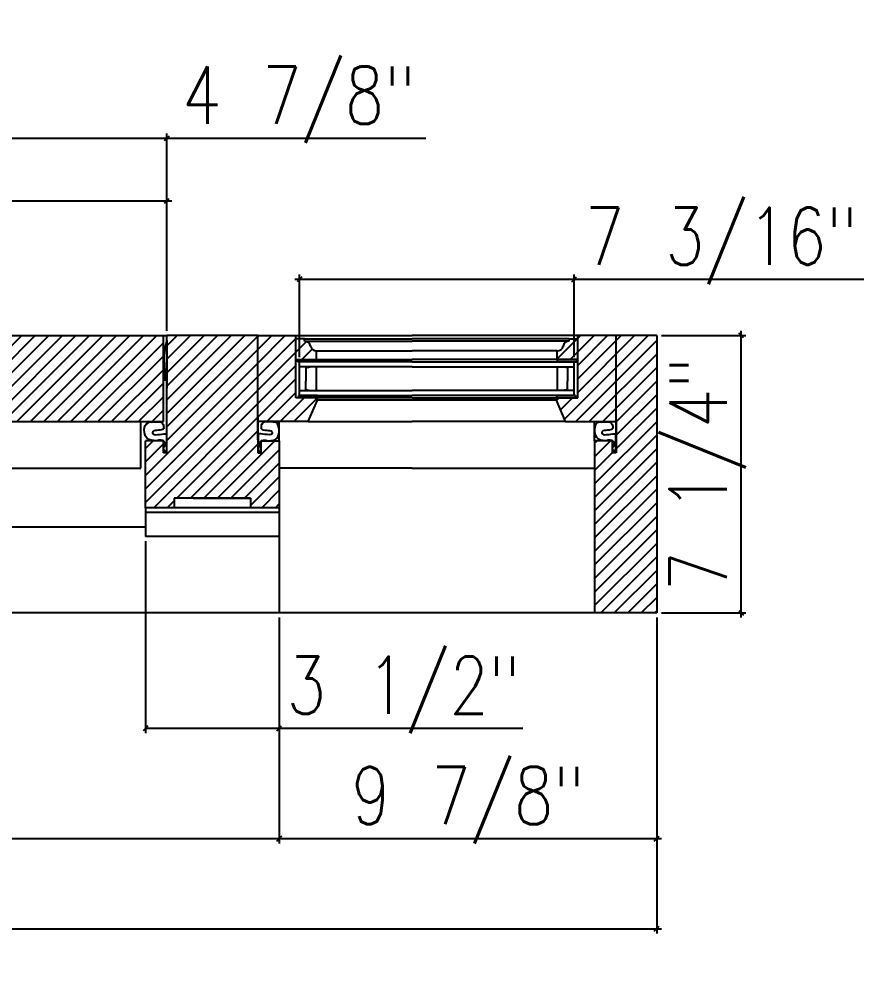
# Model space of a CAD drawing. Header units: inches. Extents: x 1985 to 11287, y 379 to 4336.
# Drawn here: x 7404.8 to 7426.9, y 3365.77 to 3390.91 of the extents above; entities that cross this region are included whole.
import ezdxf

# ---------------------------------------------------------------- set-up
doc = ezdxf.new("R2010")
doc.units = ezdxf.units.IN
doc.header["$MEASUREMENT"] = 0
doc.layers.get('0').update_dxf_attribs({"linetype": 'CONTINUOUS'})
doc.layers.get('Defpoints').update_dxf_attribs({"linetype": 'CONTINUOUS'})
for name, color, linetype in [('COTE1-1', 7, 'CONTINUOUS'), ('COTE1-1 99', 7, 'CONTINUOUS'), ('glass-', 6, 'CONTINUOUS'), ('glazing tape', 7, 'CONTINUOUS'), ('hatch 99', 1, 'CONTINUOUS'), ('weatherstripping', 5, 'CONTINUOUS'), ('wood detail', 7, 'CONTINUOUS')]:
    doc.layers.add(name, color=color, linetype=linetype)
doc.styles.get("Standard").update_dxf_attribs({"font": 'txt.shx', "width": 0.8})
doc.dimstyles.new('Elevation', dxfattribs={"dimscale": 2, "dimtxt": 0.75, "dimasz": 0.0625, "dimexe": 0.0625, "dimexo": 0.0625, "dimgap": 0.0625, "dimtad": 1, "dimdec": 5, "dimzin": 0, "dimdsep": 46, "dimlunit": 5, "dimtxsty": 'Standard', "dimblk1": 'OBLIQUE', "dimblk2": 'OBLIQUE', "dimsah": 1, "dimcen": 2, "dimdle": 0.0625, "dimclrd": 1, "dimclre": 1, "dimadec": 1, "dimazin": 0, "dimtfac": 0.375, "dimtdec": 5, "dimtmove": 0, "dimatfit": 3, "dimldrblk": 'OBLIQUE', "dimfxl": 1, "dimfrac": 2, "dimtolj": 1, "dimtzin": 0, "dimarcsym": 0})
pattern_1 = [(45, (7408.37304, 1620.67968), (-0.176776695, 0.176776695), [])]

# ---------------------------------------------------------------- blocks, each defined once
blk = doc.blocks.new('_OBLIQUE')
at = {"color": 0, "linetype": 'ByBlock'}
blk.add_line((-0.5, -0.5), (0.5, 0.5), dxfattribs=at)
blk = doc.blocks.new('*D846')
at = {"layer": 'COTE1-1 99', "color": 1, "lineweight": -2}
for p, q in [((7423.689, 3375.266), (7423.689, 3382.766)), ((7421.604, 3382.641), (7423.814, 3382.641)), ((7421.604, 3375.391), (7423.814, 3375.391))]:
    blk.add_line(p, q, dxfattribs=at)
at = {"layer": 'Defpoints', "color": 0}
for p in [(7421.479, 3382.641), (7423.689, 3382.641), (7421.479, 3375.391)]:
    blk.add_point(p, dxfattribs=at)
at = {"layer": 'COTE1-1 99', "color": 1, "lineweight": -2, "xscale": 0.125, "yscale": 0.125, "zscale": 0.125}
for p, rotation in [((7423.689, 3382.641), 90), ((7423.689, 3375.391), 270)]:
    blk.add_blockref('_OBLIQUE', p, dxfattribs=dict(at, rotation=rotation))
at = {"layer": 'COTE1-1 99', "color": 0, "insert": (7422.814, 3379.016), "char_height": 1.5, "attachment_point": 5, "rotation": 90}
blk.add_mtext('\\A1;7 1/4"', dxfattribs=at)
blk = doc.blocks.new('*D849')
at = {"layer": 'COTE1-1 99', "color": 1, "lineweight": -2}
for p, q in [((7374.791, 3382.766), (7374.791, 3386.289)), ((7408.665, 3382.766), (7408.665, 3386.289)), ((7374.666, 3386.164), (7408.79, 3386.164))]:
    blk.add_line(p, q, dxfattribs=at)
at = {"layer": 'Defpoints', "color": 0}
for p in [(7408.665, 3386.164), (7374.791, 3382.641), (7408.665, 3382.641)]:
    blk.add_point(p, dxfattribs=at)
at = {"layer": 'COTE1-1 99', "color": 1, "lineweight": -2, "xscale": 0.125, "yscale": 0.125, "zscale": 0.125, "rotation": 180}
blk.add_blockref('_OBLIQUE', (7374.791, 3386.164), dxfattribs=at)
at = {"layer": 'COTE1-1 99', "color": 1, "lineweight": -2, "xscale": 0.125, "yscale": 0.125, "zscale": 0.125}
blk.add_blockref('_OBLIQUE', (7408.665, 3386.164), dxfattribs=at)
at = {"layer": 'COTE1-1 99', "color": 0, "insert": (7391.728, 3387.039), "char_height": 1.5, "attachment_point": 5}
blk.add_mtext('\\A1;33 7/8"', dxfattribs=at)
blk = doc.blocks.new('*D850')
at = {"layer": 'COTE1-1 99', "color": 1, "lineweight": -2}
for p, q in [((7371.854, 3375.266), (7371.854, 3369.361)), ((7411.604, 3375.266), (7411.604, 3369.361)), ((7371.729, 3369.486), (7411.729, 3369.486))]:
    blk.add_line(p, q, dxfattribs=at)
at = {"layer": 'Defpoints', "color": 0}
for p in [(7371.854, 3375.391), (7411.604, 3375.391), (7411.604, 3369.486)]:
    blk.add_point(p, dxfattribs=at)
at = {"layer": 'COTE1-1 99', "color": 1, "lineweight": -2, "xscale": 0.125, "yscale": 0.125, "zscale": 0.125, "rotation": 180}
blk.add_blockref('_OBLIQUE', (7371.854, 3369.486), dxfattribs=at)
at = {"layer": 'COTE1-1 99', "color": 1, "lineweight": -2, "xscale": 0.125, "yscale": 0.125, "zscale": 0.125}
blk.add_blockref('_OBLIQUE', (7411.604, 3369.486), dxfattribs=at)
at = {"layer": 'COTE1-1 99', "color": 0, "insert": (7391.729, 3370.361), "char_height": 1.5, "attachment_point": 5}
blk.add_mtext('\\A1;39 3/4"', dxfattribs=at)
blk = doc.blocks.new('*D851')
at = {"layer": 'COTE1-1 99', "color": 1, "lineweight": -2}
for p, q in [((7411.604, 3375.266), (7411.604, 3369.361)), ((7421.479, 3375.266), (7421.479, 3369.361)), ((7411.479, 3369.486), (7421.604, 3369.486))]:
    blk.add_line(p, q, dxfattribs=at)
at = {"layer": 'Defpoints', "color": 0}
for p in [(7411.604, 3375.391), (7421.479, 3375.391), (7421.479, 3369.486)]:
    blk.add_point(p, dxfattribs=at)
at = {"layer": 'COTE1-1 99', "color": 1, "lineweight": -2, "xscale": 0.125, "yscale": 0.125, "zscale": 0.125, "rotation": 180}
blk.add_blockref('_OBLIQUE', (7411.604, 3369.486), dxfattribs=at)
at = {"layer": 'COTE1-1 99', "color": 1, "lineweight": -2, "xscale": 0.125, "yscale": 0.125, "zscale": 0.125}
blk.add_blockref('_OBLIQUE', (7421.479, 3369.486), dxfattribs=at)
at = {"layer": 'COTE1-1 99', "color": 0, "insert": (7416.541, 3370.361), "char_height": 1.5, "attachment_point": 5}
blk.add_mtext('\\A1;9 7/8"', dxfattribs=at)
blk = doc.blocks.new('*D852')
at = {"layer": 'COTE1-1 99', "color": 1, "lineweight": -2}
for p, q in [((7361.979, 3375.266), (7361.979, 3367.005)), ((7421.479, 3369.361), (7421.479, 3367.005)), ((7361.854, 3367.13), (7421.604, 3367.13))]:
    blk.add_line(p, q, dxfattribs=at)
at = {"layer": 'Defpoints', "color": 0}
for p in [(7361.979, 3375.391), (7421.479, 3369.486), (7421.479, 3367.13)]:
    blk.add_point(p, dxfattribs=at)
at = {"layer": 'COTE1-1 99', "color": 1, "lineweight": -2, "xscale": 0.125, "yscale": 0.125, "zscale": 0.125, "rotation": 180}
blk.add_blockref('_OBLIQUE', (7361.979, 3367.13), dxfattribs=at)
at = {"layer": 'COTE1-1 99', "color": 1, "lineweight": -2, "xscale": 0.125, "yscale": 0.125, "zscale": 0.125}
blk.add_blockref('_OBLIQUE', (7421.479, 3367.13), dxfattribs=at)
at = {"layer": 'COTE1-1 99', "color": 0, "insert": (7391.729, 3368.005), "char_height": 1.5, "attachment_point": 5}
blk.add_mtext('\\A1;59 1/2"', dxfattribs=at)
blk = doc.blocks.new('*D837')
at = {"layer": 'COTE1-1 99', "color": 1, "lineweight": -2}
for p, q in [((7408.104, 3377.266), (7408.104, 3372.246)), ((7411.604, 3375.266), (7411.604, 3372.246)), ((7408.104, 3372.371), (7411.729, 3372.371)), ((7411.604, 3372.371), (7417.979, 3372.371))]:
    blk.add_line(p, q, dxfattribs=at)
at = {"layer": 'Defpoints', "color": 0}
for p in [(7408.104, 3377.391), (7411.604, 3375.391), (7408.104, 3372.371)]:
    blk.add_point(p, dxfattribs=at)
at = {"layer": 'COTE1-1 99', "color": 1, "lineweight": -2, "xscale": 0.125, "yscale": 0.125, "zscale": 0.125, "rotation": 180}
blk.add_blockref('_OBLIQUE', (7408.104, 3372.371), dxfattribs=at)
at = {"layer": 'COTE1-1 99', "color": 1, "lineweight": -2, "xscale": 0.125, "yscale": 0.125, "zscale": 0.125}
blk.add_blockref('_OBLIQUE', (7411.604, 3372.371), dxfattribs=at)
at = {"layer": 'COTE1-1 99', "color": 0, "insert": (7414.854, 3373.246), "char_height": 1.5, "attachment_point": 5}
blk.add_mtext('\\A1;3 1/2"', dxfattribs=at)
blk = doc.blocks.new('*D840')
at = {"layer": 'COTE1-1 99', "color": 1, "lineweight": -2}
for p, q in [((7403.665, 3387.803), (7408.666, 3387.803)), ((7403.79, 3381.11), (7403.79, 3387.928)), ((7408.666, 3382.766), (7408.666, 3387.928)), ((7408.666, 3387.803), (7415.441, 3387.803))]:
    blk.add_line(p, q, dxfattribs=at)
at = {"layer": 'Defpoints', "color": 0}
for p in [(7408.666, 3387.803), (7408.666, 3382.641), (7403.79, 3380.985)]:
    blk.add_point(p, dxfattribs=at)
at = {"layer": 'COTE1-1 99', "color": 1, "lineweight": -2, "xscale": 0.125, "yscale": 0.125, "zscale": 0.125, "rotation": 180}
blk.add_blockref('_OBLIQUE', (7403.79, 3387.803), dxfattribs=at)
at = {"layer": 'COTE1-1 99', "color": 1, "lineweight": -2, "xscale": 0.125, "yscale": 0.125, "zscale": 0.125}
blk.add_blockref('_OBLIQUE', (7408.666, 3387.803), dxfattribs=at)
at = {"layer": 'COTE1-1 99', "color": 0, "insert": (7412.116, 3388.678), "char_height": 1.5, "attachment_point": 5}
blk.add_mtext('\\A1;4 7/8"', dxfattribs=at)
blk = doc.blocks.new('*D842')
at = {"layer": 'COTE1-1 99', "color": 1, "lineweight": -2}
for p, q in [((7412.135, 3382.078), (7412.135, 3384.238)), ((7419.322, 3382.078), (7419.322, 3384.238)), ((7412.01, 3384.113), (7419.322, 3384.113)), ((7419.322, 3384.113), (7426.897, 3384.113))]:
    blk.add_line(p, q, dxfattribs=at)
at = {"layer": 'Defpoints', "color": 0}
for p in [(7419.322, 3384.113), (7412.135, 3381.953), (7419.322, 3381.953)]:
    blk.add_point(p, dxfattribs=at)
at = {"layer": 'COTE1-1 99', "color": 1, "lineweight": -2, "xscale": 0.125, "yscale": 0.125, "zscale": 0.125, "rotation": 180}
blk.add_blockref('_OBLIQUE', (7412.135, 3384.113), dxfattribs=at)
at = {"layer": 'COTE1-1 99', "color": 1, "lineweight": -2, "xscale": 0.125, "yscale": 0.125, "zscale": 0.125}
blk.add_blockref('_OBLIQUE', (7419.322, 3384.113), dxfattribs=at)
at = {"layer": 'COTE1-1 99', "color": 0, "insert": (7423.172, 3384.988), "char_height": 1.5, "attachment_point": 5}
blk.add_mtext('\\A1;7 3/16"', dxfattribs=at)

msp = doc.modelspace()

# ---------------------------------------------------------------- hatches: boundary and pattern name
at = {"layer": 'glazing tape'}
h = msp.add_hatch(color=256, dxfattribs=at)
h.paths.add_polyline_path([(7412.080084, 3382.015825), (7412.080084, 3381.953325), (7412.580084, 3381.953325), (7412.580084, 3382.015825)])
h.paths.add_polyline_path([(7412.603584, 3381.015825), (7412.603584, 3381.078325), (7412.103584, 3381.078325), (7412.103584, 3381.015825)])
h = msp.add_hatch(color=256, dxfattribs=at)
h.paths.add_polyline_path([(7419.377163, 3382.015825), (7418.877163, 3382.015825), (7418.877163, 3381.953325), (7419.377163, 3381.953325)])
h.paths.add_polyline_path([(7419.353663, 3381.078325), (7418.853663, 3381.078325), (7418.853663, 3381.015825), (7419.353663, 3381.015825)])
at = {"layer": 'hatch 99'}
h = msp.add_hatch(dxfattribs=at)
h.set_pattern_fill('ANSI31', color=256, scale=2, style=0)
h.set_pattern_definition([(45, (7396.61848, 1632.43424), (-0.176776695, 0.176776695), [])])
h.paths.add_polyline_path([(7404.126241, 3382.515825), (7404.113118, 3382.515825, 0.350781059), (7403.969991, 3382.390825, -0.375199902), (7403.813741, 3382.265825), (7403.813741, 3382.015825), (7404.352755, 3382.015825), (7404.352755, 3382.578325), (7404.126241, 3382.578325)], flags=17)
h.paths.add_polyline_path([(7404.352755, 3381.015825), (7403.790241, 3381.015825), (7403.790241, 3380.953325), (7404.031312, 3380.390825), (7408.571491, 3380.390825), (7408.571491, 3382.640825), (7404.352755, 3382.640825)])
h = msp.add_hatch(dxfattribs=at)
h.set_pattern_fill('ANSI31', color=256, scale=2, style=0)
h.set_pattern_definition(pattern_1)
h.paths.add_polyline_path([(7411.041133, 3382.640825), (7408.665218, 3382.640825), (7408.665218, 3382.515825), (7408.665218, 3381.265825), (7408.665218, 3379.578361), (7408.572456, 3379.578361), (7408.572456, 3379.890825), (7408.103625, 3379.890825), (7408.103625, 3378.140825), (7408.853625, 3378.140825), (7408.853625, 3378.390825), (7410.853625, 3378.390825), (7410.853625, 3378.140825), (7411.603625, 3378.140825), (7411.603625, 3379.890825), (7411.134795, 3379.890825), (7411.134795, 3379.578361), (7411.041133, 3379.578361), (7411.041133, 3380.501088)])
h = msp.add_hatch(dxfattribs=at)
h.set_pattern_fill('ANSI31', color=256, scale=2, style=0)
h.set_pattern_definition(pattern_1)
h.paths.add_polyline_path([(7412.423834, 3382.367325, 0.350781059), (7412.280706, 3382.492325), (7412.267584, 3382.492325), (7412.267584, 3382.554825), (7412.04107, 3382.554825), (7412.04107, 3382.015825), (7412.580084, 3382.015825), (7412.580084, 3382.242325, -0.375199902)], flags=17)
h.paths.add_polyline_path([(7412.04107, 3382.640825), (7411.041133, 3382.640825), (7411.041133, 3380.390825), (7412.362513, 3380.390825), (7412.603584, 3380.953325), (7412.603584, 3381.015825), (7412.04107, 3381.015825)])
h = msp.add_hatch(dxfattribs=at)
h.set_pattern_fill('ANSI31', color=256, scale=2, style=0)
h.set_pattern_definition([(45, (7396.74348, 1632.43424), (-0.176776695, 0.176776695), [])])
h.paths.add_polyline_path([(7419.189663, 3382.492325), (7419.176541, 3382.492325, 0.350781059), (7419.033413, 3382.367325, -0.375199902), (7418.877163, 3382.242325), (7418.877163, 3382.015825), (7419.416178, 3382.015825), (7419.416178, 3382.554825), (7419.189663, 3382.554825)], flags=17)
h.paths.add_polyline_path([(7419.416178, 3382.640825), (7419.416178, 3381.015825), (7418.853663, 3381.015825), (7418.853663, 3380.953325), (7419.094735, 3380.390825), (7420.416114, 3380.390825), (7420.416114, 3382.640825)])
edge = h.paths.add_edge_path()
edge.add_line((7420.416114, 3379.919136), (7420.416114, 3379.578361))
edge.add_line((7420.416114, 3379.578361), (7420.322452, 3379.578361))
edge.add_line((7420.322452, 3379.578361), (7420.322452, 3379.890764))
edge.add_spline(control_points=[(7420.149196, 3379.892501), (7420.221081, 3379.907078), (7420.349004, 3379.924716), (7420.388742, 3379.760633), (7420.297951, 3379.717535), (7420.33511, 3379.628081), (7420.40515, 3379.583865)], knot_values=[0.002756706, 0.002756706, 0.002756706, 0.002756706, 0.162430415, 0.217787302, 0.327082606, 0.496812861, 0.496812861, 0.496812861, 0.496812861], degree=3, periodic=0)
edge.add_line((7420.322322, 3379.890825), (7419.853622, 3379.890825))
edge.add_line((7419.853622, 3379.890825), (7419.853622, 3375.390825))
edge.add_line((7419.853622, 3375.390825), (7421.478622, 3375.390825))
edge.add_line((7421.478622, 3375.390825), (7421.478622, 3382.640825))
edge.add_line((7421.478622, 3382.640825), (7420.416114, 3382.640825))
edge.add_line((7420.416114, 3382.640825), (7420.416114, 3379.919136))

# ---------------------------------------------------------------- linework, layer by layer
at = {"layer": 'COTE1-1'}
for p, q in [((7410.853625, 3378.390825), (7408.853625, 3378.390825)), ((7408.853625, 3378.390825), (7408.853625, 3378.140825)), ((7409.353625, 3378.390825), (7410.853625, 3378.390825)), ((7410.853625, 3378.390825), (7410.853625, 3378.140825)), ((7375.353626, 3377.640825), (7408.103625, 3377.640825))]:
    msp.add_line(p, q, dxfattribs=at)
at = {"layer": 'glass-', "color": 6}
for p, q in [((7415.085239, 3381.953325), (7412.080084, 3381.953325)), ((7412.13477, 3381.078325), (7412.13477, 3381.953325)), ((7415.085239, 3381.953325), (7419.377163, 3381.953325)), ((7419.322478, 3381.078325), (7419.322478, 3381.953325)), ((7415.085239, 3381.828325), (7412.13477, 3381.828325)), ((7412.303489, 3381.798334), (7412.411272, 3381.828325)), ((7412.303489, 3381.798334), (7412.303489, 3381.453325)), ((7412.56787, 3381.828325), (7412.56787, 3381.203325)), ((7415.085239, 3381.828325), (7419.322478, 3381.828325)), ((7418.877163, 3381.828325), (7418.877163, 3381.203325)), ((7419.141544, 3381.798334), (7419.033761, 3381.828325)), ((7419.141544, 3381.798334), (7419.141544, 3381.453325)), ((7412.303489, 3381.233317), (7412.303489, 3381.453325)), ((7419.141544, 3381.233317), (7419.141544, 3381.453325)), ((7412.13477, 3381.203325), (7415.085239, 3381.203325)), ((7412.303489, 3381.233317), (7412.411272, 3381.203325)), ((7419.322478, 3381.203325), (7415.085239, 3381.203325)), ((7419.141544, 3381.233317), (7419.033761, 3381.203325)), ((7412.103584, 3381.078325), (7415.085239, 3381.078325)), ((7419.353663, 3381.078325), (7415.085239, 3381.078325))]:
    msp.add_line(p, q, dxfattribs=at)
at = {"layer": 'glazing tape', "color": 7}
for p, q in [((7412.080084, 3382.015825), (7412.080084, 3381.953325)), ((7412.580084, 3382.015825), (7412.580084, 3381.953325)), ((7418.877163, 3382.015825), (7418.877163, 3381.953325)), ((7419.377163, 3382.015825), (7419.377163, 3381.953325))]:
    msp.add_line(p, q, dxfattribs=at)
at = {"layer": 'glazing tape'}
for p, q in [((7412.580084, 3381.953325), (7412.080084, 3381.953325)), ((7419.377163, 3381.953325), (7418.877163, 3381.953325)), ((7412.103584, 3381.078325), (7412.103584, 3381.015825)), ((7412.603584, 3381.078325), (7412.103584, 3381.078325)), ((7412.603584, 3381.078325), (7412.603584, 3381.015825)), ((7418.853663, 3381.078325), (7419.353663, 3381.078325)), ((7418.853663, 3381.078325), (7418.853663, 3381.015825)), ((7419.353663, 3381.078325), (7419.353663, 3381.015825))]:
    msp.add_line(p, q, dxfattribs=at)
at = {"layer": 'weatherstripping', "color": 5, "lineweight": 30}
msp.add_line((7408.665218, 3381.265825), (7408.665218, 3382.515825), dxfattribs=at)
at = {"layer": 'weatherstripping', "color": 5}
for p, q in [((7408.655154, 3380.057652), (7408.655154, 3379.583865)), ((7411.052097, 3380.057652), (7411.052097, 3379.583865)), ((7420.40515, 3380.057652), (7420.40515, 3379.583865))]:
    msp.add_line(p, q, dxfattribs=at)
for centre, start, end in [((7408.271854, 3380.107779), 89.6632674, 111.8468492), ((7411.435397, 3380.107779), 68.1531508, 90.3367326), ((7420.02185, 3380.107779), 89.6632674, 111.8468492)]:
    msp.add_arc(centre, 0.272391, start, end, dxfattribs=at)
at = {"layer": 'weatherstripping', "color": 5, "lineweight": 30}
msp.add_spline([(7408.664667, 3382.478391), (7408.594345, 3382.223721), (7408.592541, 3381.866687), (7408.621528, 3381.458455)], degree=3, dxfattribs=at)
at = {"layer": 'weatherstripping', "color": 5}
for points, knots in [([(7408.399199, 3379.892501), (7408.298964, 3379.895922), (7408.049526, 3379.895702), (7408.042968, 3380.309177), (7408.170489, 3380.360607)], [0, 0, 0, 0, 0.2460489598, 0.6041502785, 0.6041502785, 0.6041502785, 0.6041502785]), ([(7408.273454, 3380.380165), (7408.410463, 3380.39124), (7408.504746, 3380.384544), (7408.567049, 3380.340802), (7408.612058, 3380.112523), (7408.289098, 3380.208455), (7408.28746, 3379.983616), (7408.599212, 3380.106029), (7408.655154, 3380.057652)], [0, 0, 0, 0, 0.083614321, 0.208464293, 0.316031641, 0.607589822, 0.683535209, 1.009413891, 1.009413891, 1.009413891, 1.009413891]), ([(7411.433797, 3380.380165), (7411.296788, 3380.39124), (7411.202505, 3380.384544), (7411.140202, 3380.340802), (7411.095193, 3380.112523), (7411.418153, 3380.208455), (7411.419791, 3379.983616), (7411.108039, 3380.106029), (7411.052097, 3380.057652)], [0, 0, 0, 0, 0.083614321, 0.208464293, 0.316031641, 0.607589822, 0.683535209, 1.009413891, 1.009413891, 1.009413891, 1.009413891]), ([(7411.308052, 3379.892501), (7411.408287, 3379.895922), (7411.643993, 3379.895702), (7411.603625, 3380.309177), (7411.536762, 3380.360607)], [0, 0, 0, 0, 0.2460489598, 0.6041502785, 0.6041502785, 0.6041502785, 0.6041502785]), ([(7420.149196, 3379.892501), (7420.04896, 3379.895922), (7419.826085, 3379.92015), (7419.853622, 3380.309177), (7419.920486, 3380.360607)], [0, 0, 0, 0, 0.2460489598, 0.6041502785, 0.6041502785, 0.6041502785, 0.6041502785]), ([(7420.023451, 3380.380165), (7420.160459, 3380.39124), (7420.254742, 3380.384544), (7420.317045, 3380.340802), (7420.362054, 3380.112523), (7420.039094, 3380.208455), (7420.037457, 3379.983616), (7420.349208, 3380.106029), (7420.40515, 3380.057652)], [0, 0, 0, 0, 0.083614321, 0.208464293, 0.316031641, 0.607589822, 0.683535209, 1.009413891, 1.009413891, 1.009413891, 1.009413891]), ([(7408.655154, 3379.583865), (7408.585114, 3379.628081), (7408.547955, 3379.717535), (7408.638746, 3379.760633), (7408.599008, 3379.924716), (7408.471085, 3379.907078), (7408.399199, 3379.892501)], [0.0027567057, 0.0027567057, 0.0027567057, 0.0027567057, 0.1724869609, 0.2817822642, 0.3371391511, 0.4968128609, 0.4968128609, 0.4968128609, 0.4968128609]), ([(7411.052097, 3379.583865), (7411.122137, 3379.628081), (7411.159296, 3379.717535), (7411.068505, 3379.760633), (7411.108243, 3379.924716), (7411.236166, 3379.907078), (7411.308052, 3379.892501)], [0.0027567057, 0.0027567057, 0.0027567057, 0.0027567057, 0.1724869609, 0.2817822642, 0.3371391511, 0.4968128609, 0.4968128609, 0.4968128609, 0.4968128609]), ([(7420.40515, 3379.583865), (7420.33511, 3379.628081), (7420.297951, 3379.717535), (7420.388742, 3379.760633), (7420.349004, 3379.924716), (7420.221081, 3379.907078), (7420.149196, 3379.892501)], [0.0027567057, 0.0027567057, 0.0027567057, 0.0027567057, 0.1724869609, 0.2817822642, 0.3371391511, 0.4968128609, 0.4968128609, 0.4968128609, 0.4968128609])]:
    msp.add_open_spline(points, degree=3, knots=knots, dxfattribs=at)
at = {"layer": 'wood detail', "color": 7}
for p, q in [((7404.352755, 3382.640825), (7408.666118, 3382.640825)), ((7408.665218, 3382.515825), (7408.665218, 3382.640825)), ((7411.041133, 3382.640825), (7408.666118, 3382.640825)), ((7412.04107, 3381.015825), (7412.04107, 3382.640825)), ((7412.267584, 3382.554825), (7412.04107, 3382.554825)), ((7412.267584, 3382.492325), (7412.267584, 3382.554825)), ((7419.189663, 3382.492325), (7419.189663, 3382.554825)), ((7419.189663, 3382.554825), (7419.416178, 3382.554825)), ((7419.416178, 3381.015825), (7419.416178, 3382.640825)), ((7412.580084, 3382.015825), (7412.580084, 3382.242325)), ((7418.877163, 3382.015825), (7418.877163, 3382.242325)), ((7412.04107, 3382.015825), (7412.580084, 3382.015825)), ((7419.416178, 3382.015825), (7418.877163, 3382.015825)), ((7408.665218, 3379.578349), (7408.665218, 3381.265825)), ((7412.362513, 3380.390825), (7412.603584, 3380.953325)), ((7415.085239, 3380.953325), (7412.603584, 3380.953325)), ((7418.853663, 3380.953325), (7415.085239, 3380.953325)), ((7419.094735, 3380.390825), (7418.853663, 3380.953325)), ((7411.603625, 3379.890825), (7411.603625, 3380.390825))]:
    msp.add_line(p, q, dxfattribs=at)
at = {"layer": 'wood detail'}
for p, q in [((7408.571491, 3380.390825), (7408.571491, 3382.640825)), ((7408.665218, 3382.515825), (7408.665218, 3381.265825)), ((7411.041133, 3380.390825), (7411.041133, 3382.640825)), ((7412.04107, 3382.640825), (7415.085239, 3382.640825)), ((7412.267584, 3382.554825), (7415.085239, 3382.554825)), ((7412.267584, 3382.492325), (7415.085239, 3382.492325)), ((7419.416178, 3382.640825), (7415.085239, 3382.640825)), ((7419.189663, 3382.554825), (7415.085239, 3382.554825)), ((7419.189663, 3382.492325), (7415.085239, 3382.492325)), ((7420.416114, 3380.390825), (7420.416114, 3382.640825)), ((7421.478622, 3382.640825), (7420.416114, 3382.640825)), ((7412.580084, 3382.242325), (7415.085239, 3382.242325)), ((7418.877163, 3382.242325), (7415.085239, 3382.242325)), ((7412.580084, 3382.015825), (7415.085239, 3382.015825)), ((7418.877163, 3382.015825), (7415.085239, 3382.015825)), ((7412.603584, 3381.015825), (7412.04107, 3381.015825)), ((7415.085239, 3381.015825), (7412.603584, 3381.015825)), ((7412.603584, 3380.953325), (7412.603584, 3381.015825)), ((7415.085239, 3381.015825), (7418.853663, 3381.015825)), ((7418.853663, 3380.953325), (7418.853663, 3381.015825)), ((7418.853663, 3381.015825), (7419.416178, 3381.015825)), ((7412.362513, 3380.390825), (7415.085239, 3380.390825)), ((7419.094735, 3380.390825), (7415.085239, 3380.390825)), ((7411.603625, 3379.890825), (7411.603625, 3378.140825)), ((7419.853622, 3379.890825), (7419.853622, 3375.390825)), ((7411.603625, 3378.140825), (7408.103625, 3378.140825)), ((7408.103625, 3378.140825), (7408.103625, 3377.390825)), ((7411.603625, 3378.015825), (7408.103625, 3378.015825)), ((7411.603625, 3378.140825), (7411.603625, 3375.390825)), ((7411.603625, 3377.390825), (7408.103625, 3377.390825)), ((7415.085239, 3375.390825), (7382.411386, 3375.390825)), ((7421.478622, 3375.390825), (7415.085239, 3375.390825)), ((7421.478622, 3375.390825), (7419.853622, 3375.390825)), ((7421.478622, 3375.390825), (7421.478622, 3375.390825))]:
    msp.add_line(p, q, dxfattribs=at)
at = {"layer": 'wood detail', "color": 0}
for p, q in [((7411.041133, 3379.919136), (7411.041133, 3382.640825)), ((7411.041133, 3382.640825), (7412.04107, 3382.640825)), ((7420.416114, 3382.640825), (7419.416178, 3382.640825)), ((7420.416114, 3379.919136), (7420.416114, 3382.640825)), ((7421.478622, 3382.640825), (7421.478622, 3375.390825)), ((7421.478622, 3382.140825), (7421.478622, 3380.828325)), ((7421.478622, 3382.140825), (7421.478622, 3380.828325)), ((7421.478622, 3381.703325), (7421.478622, 3380.828325)), ((7421.478622, 3381.703325), (7421.478622, 3380.828325)), ((7411.041133, 3380.501088), (7411.041133, 3379.578361)), ((7404.031312, 3380.390825), (7408.571491, 3380.390825)), ((7407.97798, 3379.171825), (7407.97798, 3380.390825)), ((7412.362513, 3380.390825), (7411.041133, 3380.390825)), ((7419.094735, 3380.390825), (7420.416114, 3380.390825)), ((7419.853622, 3379.890825), (7419.853622, 3380.390825)), ((7420.416114, 3380.390825), (7420.416114, 3379.578361)), ((7408.103625, 3378.140825), (7408.103625, 3379.890825)), ((7408.572456, 3379.890825), (7408.103625, 3379.890825)), ((7408.572456, 3379.578361), (7408.572456, 3379.890825)), ((7411.134795, 3379.578361), (7411.134795, 3379.890825)), ((7411.134795, 3379.890825), (7411.603625, 3379.890825)), ((7420.322452, 3379.890825), (7419.853622, 3379.890825)), ((7420.322452, 3379.578361), (7420.322452, 3379.890825)), ((7408.666118, 3379.578361), (7408.572456, 3379.578361)), ((7411.041133, 3379.578361), (7411.134795, 3379.578361)), ((7420.416114, 3379.578361), (7420.322452, 3379.578361)), ((7401.045866, 3379.171825), (7407.97798, 3379.171825)), ((7415.085239, 3379.171825), (7411.603625, 3379.171825)), ((7415.085239, 3379.171825), (7419.853622, 3379.171825))]:
    msp.add_line(p, q, dxfattribs=at)
at = {"layer": 'wood detail', "color": 7}
for centre, start, end in [((7412.274145, 3382.34037), 10.2080197, 92.4723638), ((7419.183102, 3382.34037), 87.5276362, 169.7919803), ((7412.573523, 3382.39428), 190.2080197, 272.4723638), ((7418.883724, 3382.39428), 267.5276362, 349.7919803)]:
    msp.add_arc(centre, 0.152097, start, end, dxfattribs=at)

# ---------------------------------------------------------------- dimensions: what is measured, and where the dimension line sits
at = {"layer": 'COTE1-1 99'}
for base, p1, p2, picture, middle in [((7408.666118, 3387.802948), (7403.790241, 3380.984575), (7408.666118, 3382.640825), '*D840', (7412.116118, 3388.677948)), ((7408.665218, 3386.163768), (7374.791134, 3382.640825), (7408.665218, 3382.640825), '*D849', (7391.728176, 3387.038768)), ((7419.322478, 3384.113265), (7412.13477, 3381.953325), (7419.322478, 3381.953325), '*D842', (7423.172478, 3384.988265)), ((7421.478622, 3367.130077), (7361.97863, 3375.390825), (7421.478622, 3369.485656), '*D852', (7391.728626, 3368.005077)), ((7411.603625, 3369.485656), (7371.853626, 3375.390825), (7411.603625, 3375.390825), '*D850', (7391.728626, 3370.360656)), ((7421.478622, 3369.485656), (7411.603625, 3375.390825), (7421.478622, 3375.390825), '*D851', (7416.541124, 3370.360656))]:
    dim = msp.add_linear_dim(base=base, p1=p1, p2=p2, dimstyle='Elevation', override={"dimpost": '"'}, dxfattribs=at)
    dim.commit()
    dim.dimension.update_dxf_attribs({"geometry": picture, "text_midpoint": middle})
dim = msp.add_linear_dim(base=(7423.688648, 3382.640825), p1=(7421.478622, 3375.390825), p2=(7421.478622, 3382.640825), angle=90, dimstyle='Elevation', override={"dimpost": '"'}, dxfattribs=at)
dim.commit()
dim.dimension.update_dxf_attribs({"geometry": '*D846', "text_midpoint": (7422.813648, 3379.015825)})
dim = msp.add_linear_dim(base=(7408.103625, 3372.370519), p1=(7411.603625, 3375.390825), p2=(7408.103625, 3377.390825), dimstyle='Elevation', override={"dimpost": '"'}, dxfattribs=at)
dim.commit()
dim.dimension.update_dxf_attribs({"geometry": '*D837', "text_midpoint": (7414.853625, 3372.370519), "dimtype": 160})

doc.saveas('drawing.dxf')
